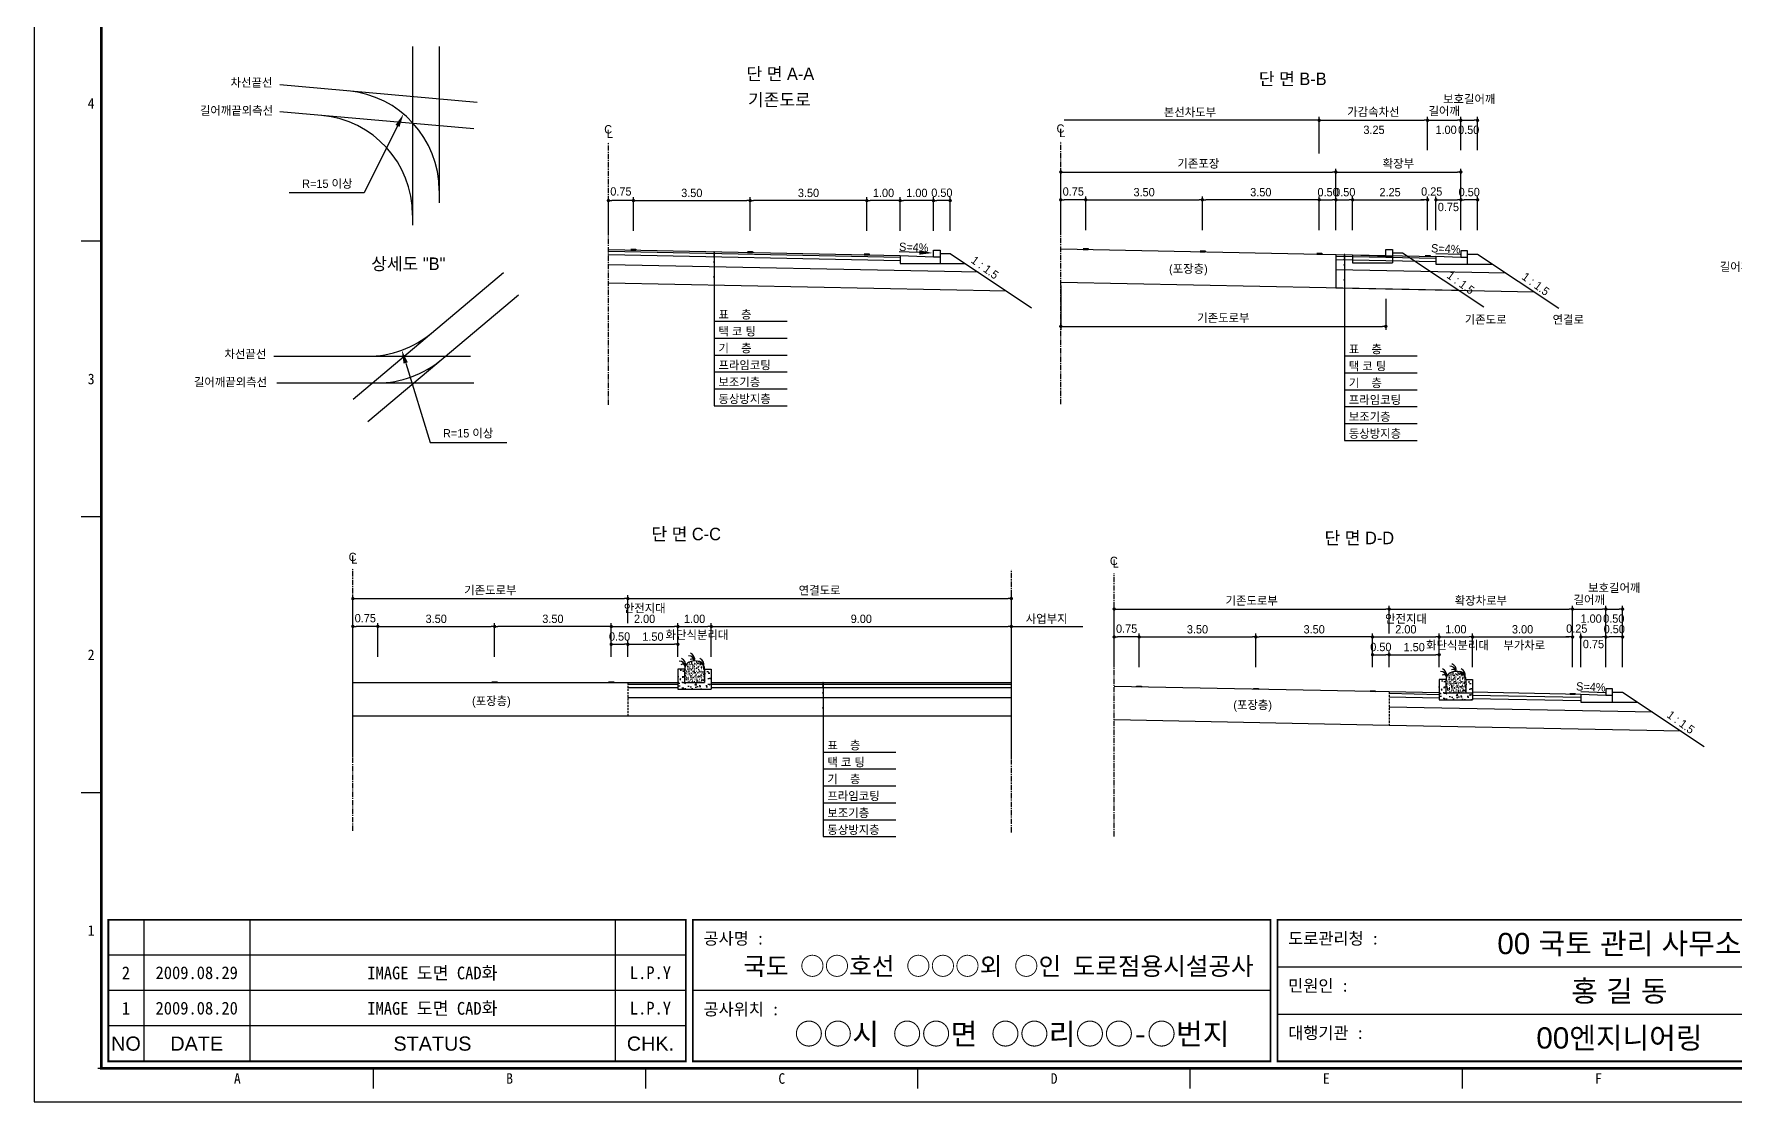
# Model space of a CAD drawing. Header units: millimetres. Extents: x 462 to 886, y -8 to 291.
# Drawn here: x 462.3 to 717.2, y -8.2 to 151.9 of the extents above; entities that cross this region are included whole.
import ezdxf
from ezdxf.enums import TextEntityAlignment as Align

# ---------------------------------------------------------------- set-up
doc = ezdxf.new("R2010")
doc.units = ezdxf.units.MM
doc.header["$LTSCALE"] = 0.25
doc.linetypes.add('CENTER', pattern=[50.8, 31.75, -6.35, 6.35, -6.35])
doc.linetypes.add('HIDDEN', pattern=[9.525, 6.35, -3.175])
for name, color, linetype in [('CC-GSTR-0004', 4, 'Continuous'), ('CZ-DIMT-0002', 7, 'Continuous'), ('CZ-EXST-0002', 22, 'Continuous'), ('CZ-LIN1-0007', 7, 'Continuous'), ('CZ-LIN2-0003', 3, 'Continuous'), ('CZ-LINE-0001', 7, 'Continuous'), ('CZ-TEXT-BOX0', 7, 'Continuous'), ('TITLE', 7, 'Continuous')]:
    doc.layers.add(name, color=color, linetype=linetype)
doc.styles.add('견고딕', font='arial.ttf')
doc.styles.add('돋움', font='')
doc.styles.add('돋음체', font='')
doc.styles.get('돋움').set_extended_font_data('Dotum')
doc.styles.get('돋음체').set_extended_font_data('DotumChe')

# ---------------------------------------------------------------- blocks, each defined once
blk = doc.blocks.new('_Dot')
at = {"color": 0, "linetype": 'ByBlock', "lineweight": -2}
blk.add_line((-0.5, 0), (-1, 0), dxfattribs=at)
at = {"color": 0, "linetype": 'ByBlock', "const_width": 0.5}
blk.add_lwpolyline([(-0.25, 0, 1), (0.25, 0, 1)], format="xyb", close=True, dxfattribs=at)

msp = doc.modelspace()

# ---------------------------------------------------------------- hatches: boundary and pattern name
at = {"layer": 'CZ-EXST-0002'}
h = msp.add_hatch(dxfattribs=at)
h.set_pattern_fill('AR-CONC', color=256, scale=0.01, style=0)
h.set_pattern_definition([(50, (-549.2387, 3537.5417), (1.8218467, -0.15939086), [0.1905, -2.0955]), (355, (-549.2387, 3537.5417), (-0.3524283, 1.9105664), [0.1524, -1.6764]), (100.451, (-549.087, 3537.5285), (1.469425, 1.7511669), [0.1619, -1.7809]), (46.1842, (-549.2387, 3538.0497), (2.7107904, -0.4204233), [0.28575, -3.14325]), (96.6356, (-549.0129, 3538.0147), (2.3740423, 2.4742556), [0.24285, -2.67135]), (351.184, (-549.2387, 3538.0497), (2.374046, 2.4742512), [0.2286, -2.5146]), (21, (-548.9847, 3537.9227), (1.5161488, -1.0226552), [0.1905, -2.0955]), (326, (-548.9847, 3537.9227), (0.6180203, 1.8418797), [0.1524, -1.6764]), (71.4514, (-548.8584, 3537.8375), (2.1341649, 0.8192286), [0.1619, -1.7809]), (37.5, (-549.23875, 3537.54174), (0.03088603, 0.84555039), [0, -1.65608, 0, -1.7018, 0, -1.68275]), (7.5, (-549.23875, 3537.5417), (0.66819663, 1.00180575), [0, -0.97028, 0, -1.61798, 0, -0.64135]), (327.5, (-549.8052, 3537.54174), (1.35590595, -0.05728744), [0, -0.635, 0, -1.9812, 0, -2.6289]), (317.5, (-550.0592, 3537.5417), (1.4812918, 0.2542649), [0, -0.8255, 0, -1.31572, 0, -1.8669])])
h.paths.add_polyline_path([(563.88, 53.7), (563.88, 56.7), (562.88, 56.7), (562.88, 54.7), (559.88, 54.7), (559.88, 56.7), (558.88, 56.7), (558.88, 53.7)])
h = msp.add_hatch(dxfattribs=at)
h.set_pattern_fill('AR-SAND', color=256, scale=0.01, style=0)
h.set_pattern_definition([(37.5, (-549.23875, 3537.54174), (-0.016000313, 0.489413237), [0, -0.38608, 0, -0.4318, 0, -0.41275]), (7.5, (-549.23875, 3537.54174), (0.44952328, 0.7168251), [0, -0.20828, 0, -0.34798, 0, -0.13335]), (327.5, (-549.55117, 3537.54174), (0.79099237, 0.001437185), [0, -0.127, 0, -0.4572, 0, -0.5969]), (317.5, (-549.5512, 3537.54174), (0.76355645, 0.22292932), [0, -0.0635, 0, -0.29972, 0, -0.3429])])
edge = h.paths.add_edge_path()
edge.add_line((562.88, 54.7), (562.88, 56.7))
edge.add_ellipse((561.38, 56.7), major_axis=(-1.5, 0), ratio=0.829212, start_angle=180, end_angle=360)
edge.add_line((559.88, 56.7), (559.88, 54.7))
edge.add_line((559.88, 54.7), (562.88, 54.7))
h = msp.add_hatch(dxfattribs=at)
h.set_pattern_fill('AR-SAND', color=256, scale=0.01, style=0)
h.set_pattern_definition([(37.5, (-435.07377, 3535.97334), (-0.016000313, 0.489413237), [0, -0.38608, 0, -0.4318, 0, -0.41275]), (7.5, (-435.0738, 3535.97334), (0.44952328, 0.7168251), [0, -0.20828, 0, -0.34798, 0, -0.13335]), (327.5, (-435.3862, 3535.97334), (0.79099237, 0.001437185), [0, -0.127, 0, -0.4572, 0, -0.5969]), (317.5, (-435.3862, 3535.97334), (0.76355645, 0.22292932), [0, -0.0635, 0, -0.29972, 0, -0.3429])])
edge = h.paths.add_edge_path()
edge.add_ellipse((675.54, 55.13), major_axis=(-1.5, 0), ratio=0.829212, start_angle=180, end_angle=360)
edge.add_line((674.04, 55.13), (674.04, 53.13))
edge.add_line((674.04, 53.13), (677.04, 53.13))
edge.add_line((677.04, 53.13), (677.04, 55.13))
h = msp.add_hatch(dxfattribs=at)
h.set_pattern_fill('AR-CONC', color=256, scale=0.01, style=0)
h.set_pattern_definition([(50, (-435.0738, 3535.9733), (1.8218467, -0.15939086), [0.1905, -2.0955]), (355, (-435.0738, 3535.9733), (-0.3524283, 1.9105664), [0.1524, -1.6764]), (100.451, (-434.922, 3535.96), (1.469425, 1.7511669), [0.1619, -1.7809]), (46.1842, (-435.0738, 3536.4813), (2.7107904, -0.4204233), [0.28575, -3.14325]), (96.6356, (-434.848, 3536.4463), (2.3740423, 2.4742556), [0.24285, -2.67135]), (351.184, (-435.0738, 3536.4813), (2.374046, 2.4742512), [0.2286, -2.5146]), (21, (-434.8198, 3536.3543), (1.5161488, -1.0226552), [0.1905, -2.0955]), (326, (-434.8198, 3536.3543), (0.6180203, 1.8418797), [0.1524, -1.6764]), (71.4514, (-434.6934, 3536.2691), (2.1341649, 0.8192286), [0.1619, -1.7809]), (37.5, (-435.0738, 3535.97334), (0.03088603, 0.84555039), [0, -1.65608, 0, -1.7018, 0, -1.68275]), (7.5, (-435.0738, 3535.9733), (0.66819663, 1.00180575), [0, -0.97028, 0, -1.61798, 0, -0.64135]), (327.5, (-435.6402, 3535.97334), (1.35590595, -0.05728744), [0, -0.635, 0, -1.9812, 0, -2.6289]), (317.5, (-435.8942, 3535.9733), (1.4812918, 0.2542649), [0, -0.8255, 0, -1.31572, 0, -1.8669])])
h.paths.add_polyline_path([(678.04, 52.13), (678.04, 55.13), (677.04, 55.13), (677.04, 53.13), (674.04, 53.13), (674.04, 55.13), (673.04, 55.13), (673.04, 52.13)])
at = {"layer": 'CZ-LIN1-0007'}
for points in [[(552.58, 119.51), (552.58, 119.64), (551.83, 119.65), (551.83, 119.53)], [(570.08, 119.16), (570.08, 119.29), (569.33, 119.3), (569.33, 119.18)], [(587.58, 118.81), (587.58, 118.94), (586.83, 118.95), (586.83, 118.83)], [(620.42, 119.62), (620.42, 119.74), (619.67, 119.76), (619.67, 119.63)], [(637.92, 119.27), (637.92, 119.39), (637.17, 119.41), (637.17, 119.28)], [(655.42, 118.92), (655.42, 119.04), (654.67, 119.06), (654.67, 118.93)], [(671.67, 118.59), (671.67, 118.72), (670.92, 118.73), (670.92, 118.61)], [(531.75, 54.7), (531.75, 54.82), (531, 54.82), (531, 54.7)], [(549.25, 54.7), (549.25, 54.82), (548.5, 54.82), (548.5, 54.7)], [(628.42, 54.02), (628.42, 54.14), (627.67, 54.16), (627.67, 54.03)], [(645.92, 53.67), (645.92, 53.79), (645.17, 53.81), (645.17, 53.68)], [(663.42, 53.32), (663.42, 53.44), (662.67, 53.46), (662.67, 53.33)], [(693.42, 52.92), (693.42, 53.04), (692.67, 53.06), (692.67, 52.93)]]:
    msp.add_hatch(color=256, dxfattribs=at).paths.add_polyline_path(points)

# ---------------------------------------------------------------- linework, layer by layer
at = {"color": 0, "linetype": 'ByBlock', "lineweight": -2}
for p, q in [((654.79, 138.97), (654.54, 138.97)), ((609.13, 63.1), (609.38, 63.1))]:
    msp.add_line(p, q, dxfattribs=at)
at = {"color": 0, "linetype": 'ByBlock', "const_width": 0.25}
for points in [[(654.92, 138.97, 1), (655.17, 138.97, 1)], [(609, 63.1, 1), (608.75, 63.1, 1)]]:
    msp.add_lwpolyline(points, format="xyb", close=True, dxfattribs=at)
at = {"layer": 'CC-GSTR-0004'}
for p, q in [((592.21, 118.72), (592.21, 117.52)), ((592.21, 118.72), (597.21, 118.52)), ((592.21, 117.52), (598.21, 117.52)), ((597.21, 118.52), (597.21, 119.52)), ((597.21, 119.52), (598.21, 119.52)), ((597.21, 118.52), (598.21, 118.52)), ((598.21, 119.52), (598.21, 117.52))]:
    msp.add_line(p, q, dxfattribs=at)
for points in [[(677.29, 118.43), (676.29, 118.43), (672.54, 118.58), (672.54, 117.43), (677.29, 117.43), (677.29, 119.43), (676.29, 119.43), (676.29, 118.43)], [(699.04, 52.75), (698.04, 52.75), (694.29, 52.9), (694.29, 51.75), (699.04, 51.75), (699.04, 53.75), (698.04, 53.75), (698.04, 52.75)]]:
    msp.add_lwpolyline(points, dxfattribs=at)
at = {"layer": 'CZ-EXST-0002'}
for p, q in [((519.1, 150.02), (519.1, 123.24)), ((523.08, 150.02), (523.08, 126.58)), ((528.79, 141.65), (499.2, 144.28)), ((528.3, 137.68), (499.2, 140.26)), ((616.29, 119.7), (660.04, 118.83)), ((660.04, 118.83), (665.04, 118.63)), ((660.04, 118.83), (660.04, 117.63)), ((660.04, 117.63), (666.04, 117.63)), ((665.04, 119.63), (666.04, 119.63)), ((665.04, 118.63), (665.04, 119.63)), ((665.04, 118.63), (666.04, 118.63)), ((666.04, 119.63), (666.04, 117.63)), ((666.04, 119.13), (667.54, 119.13)), ((667.54, 119.13), (679.75, 110.99)), ((510.17, 97.17), (532.72, 116.16)), ((512.38, 93.8), (534.98, 112.83)), ((616.29, 114.7), (675.97, 113.51)), ((498.3, 103.6), (527.78, 103.6)), ((498.71, 99.6), (528.26, 99.6)), ((510.13, 54.7), (551.38, 54.7)), ((665.54, 53.28), (624.29, 54.1)), ((510.13, 49.7), (551.38, 49.7)), ((665.54, 48.28), (624.29, 49.1))]:
    msp.add_line(p, q, dxfattribs=at)
at = {"layer": 'CZ-LIN1-0007'}
for p, q in [((551.83, 119.65), (552.58, 119.64)), ((551.83, 119.53), (552.58, 119.51)), ((552.58, 119.64), (552.58, 119.51)), ((569.33, 119.3), (570.08, 119.29)), ((569.33, 119.18), (570.08, 119.16)), ((570.08, 119.29), (570.08, 119.16)), ((586.83, 118.95), (587.58, 118.94)), ((586.83, 118.83), (587.58, 118.81)), ((587.58, 118.94), (587.58, 118.81)), ((619.67, 119.76), (620.42, 119.74)), ((619.67, 119.63), (620.42, 119.62)), ((620.42, 119.74), (620.42, 119.62)), ((637.17, 119.41), (637.92, 119.39)), ((637.17, 119.28), (637.92, 119.27)), ((637.92, 119.39), (637.92, 119.27)), ((654.67, 119.06), (655.42, 119.04)), ((654.67, 118.93), (655.42, 118.92)), ((655.42, 119.04), (655.42, 118.92)), ((670.92, 118.73), (671.67, 118.72)), ((670.92, 118.61), (671.67, 118.59)), ((671.67, 118.72), (671.67, 118.59)), ((531, 54.82), (531.75, 54.82)), ((531, 54.7), (531, 54.82)), ((531.75, 54.7), (531, 54.7)), ((531.75, 54.82), (531.75, 54.7)), ((548.5, 54.82), (549.25, 54.82)), ((548.5, 54.7), (548.5, 54.82)), ((549.25, 54.7), (548.5, 54.7)), ((549.25, 54.82), (549.25, 54.7)), ((627.67, 54.16), (628.42, 54.14)), ((627.67, 54.03), (627.67, 54.16)), ((628.42, 54.02), (627.67, 54.03)), ((628.42, 54.14), (628.42, 54.02)), ((645.17, 53.68), (645.17, 53.81)), ((645.17, 53.81), (645.92, 53.79)), ((645.92, 53.67), (645.17, 53.68)), ((645.92, 53.79), (645.92, 53.67)), ((662.67, 53.46), (663.42, 53.44)), ((662.67, 53.33), (662.67, 53.46)), ((663.42, 53.32), (662.67, 53.33)), ((663.42, 53.44), (663.42, 53.32)), ((692.67, 52.93), (692.67, 53.06)), ((692.67, 53.06), (693.42, 53.04)), ((693.42, 52.92), (692.67, 52.93)), ((693.42, 53.04), (693.42, 52.92))]:
    msp.add_line(p, q, dxfattribs=at)
at = {"layer": 'CZ-LIN2-0003'}
for p, q in [((548.46, 119.59), (592.21, 118.72)), ((548.46, 119.34), (592.21, 118.47)), ((548.46, 118.84), (592.21, 117.97)), ((548.46, 117.34), (603.88, 116.24)), ((598.21, 119.02), (599.71, 119.02)), ((598.21, 117.52), (601.96, 117.52)), ((599.71, 119.02), (611.91, 110.88)), ((657.54, 118.88), (672.54, 118.58)), ((657.54, 118.88), (657.54, 113.88)), ((657.54, 118.63), (672.54, 118.33)), ((657.54, 118.13), (672.54, 117.83)), ((677.29, 118.93), (678.79, 118.93)), ((677.29, 117.43), (681.04, 117.43)), ((678.79, 118.93), (691, 110.79)), ((657.54, 116.63), (683.01, 116.12)), ((548.46, 114.59), (608.14, 113.4)), ((657.54, 113.88), (687.26, 113.28)), ((558.88, 56.7), (558.88, 53.7)), ((559.88, 56.7), (558.88, 56.7)), ((559.88, 56.7), (559.88, 54.7)), ((562.88, 56.7), (563.88, 56.7)), ((562.88, 56.7), (562.88, 54.7)), ((563.88, 56.7), (563.88, 53.7)), ((551.38, 54.7), (558.88, 54.7)), ((551.38, 54.45), (558.88, 54.45)), ((551.38, 53.95), (558.88, 53.95)), ((558.88, 53.7), (563.88, 53.7)), ((559.88, 54.7), (562.88, 54.7)), ((563.88, 54.7), (608.88, 54.7)), ((563.88, 54.45), (608.88, 54.45)), ((563.88, 53.95), (608.88, 53.95)), ((673.04, 55.13), (673.04, 52.13)), ((674.04, 55.13), (673.04, 55.13)), ((674.04, 55.13), (674.04, 53.13)), ((677.04, 55.13), (677.04, 53.13)), ((677.04, 55.13), (678.04, 55.13)), ((678.04, 55.13), (678.04, 52.13)), ((551.38, 52.45), (608.88, 52.45)), ((673.04, 53.13), (665.54, 53.28)), ((673.04, 52.88), (665.54, 53.03)), ((673.04, 52.38), (665.54, 52.53)), ((705.07, 50.24), (665.54, 51.03)), ((673.04, 52.13), (678.04, 52.13)), ((674.04, 53.13), (677.04, 53.13)), ((677.04, 53.13), (678.04, 53.13)), ((694.3, 52.9), (678.04, 53.23)), ((694.29, 52.45), (678.04, 52.78)), ((694.29, 51.95), (678.04, 52.28)), ((699.04, 53.25), (700.54, 53.25)), ((699.04, 51.75), (702.79, 51.75)), ((700.54, 53.25), (712.75, 45.12)), ((551.38, 49.7), (608.88, 49.7)), ((709.32, 47.4), (665.54, 48.28))]:
    msp.add_line(p, q, dxfattribs=at)
for centre, radius, start, end in [((508.08, 128.43), 15, 0, 84.9204), ((504.1, 124.77), 15, 0, 84.9204), ((512.33, 118.6), 15, 270, 310.097), ((513.79, 114.6), 15, 270, 310.097), ((560.51, 57.82), 0.88, 7.8639, 92.7752), ((560.4, 58.16), 1, 347.1802, 67.3267), ((559.11, 57.03), 0.88, 7.8639, 92.7752), ((559.57, 57.01), 0.44, 19.771, 124.0366), ((559.01, 57.38), 1, 347.1802, 67.3267), ((560.97, 57.79), 0.44, 19.771, 124.0366), ((561.9, 57.03), 0.88, 7.8639, 92.7752), ((562.36, 57.01), 0.44, 19.771, 124.0366), ((561.79, 57.38), 1, 347.1802, 67.3267), ((673.28, 55.47), 0.88, 7.8639, 92.7752), ((673.17, 55.81), 1, 347.1802, 67.3267), ((674.67, 56.25), 0.88, 7.8639, 92.7752), ((675.13, 56.22), 0.44, 19.771, 124.0366), ((674.57, 56.59), 1, 347.1802, 67.3267), ((676.07, 55.47), 0.88, 7.8639, 92.7752), ((675.96, 55.81), 1, 347.1802, 67.3267), ((673.74, 55.44), 0.44, 19.771, 124.0366), ((676.52, 55.44), 0.44, 19.771, 124.0366)]:
    msp.add_arc(centre, radius, start, end, dxfattribs=at)
for centre in [(561.38, 56.7), (675.54, 55.13)]:
    msp.add_ellipse(centre, major_axis=(-1.5, 0), ratio=0.829212, start_param=3.141593, end_param=6.283185, dxfattribs=at)
at = {"layer": 'CZ-LINE-0001'}
for p, q in [((654.54, 138.97), (616.79, 138.97)), ((655.04, 133.99), (655.04, 139.47)), ((655.04, 134.49), (655.04, 139.47)), ((655.54, 138.97), (670.79, 138.97)), ((671.29, 134.49), (671.29, 139.47)), ((671.29, 134.49), (671.29, 139.47)), ((671.79, 138.97), (675.79, 138.97)), ((676.29, 134.49), (676.29, 139.47)), ((676.29, 134.49), (676.29, 139.47)), ((676.79, 138.97), (678.29, 138.97)), ((678.79, 134.49), (678.79, 139.47)), ((616.29, 127.55), (616.29, 131.72)), ((616.79, 131.22), (657.04, 131.22)), ((657.54, 127.55), (657.54, 131.72)), ((657.54, 127.55), (657.54, 131.72)), ((658.04, 131.22), (675.79, 131.22)), ((676.29, 127.55), (676.29, 131.72)), ((616.29, 122.5), (616.29, 127.55)), ((620.04, 122.5), (620.04, 127.55)), ((620.04, 122.5), (620.04, 127.55)), ((637.54, 122.5), (637.54, 127.55)), ((637.54, 122.5), (637.54, 127.55)), ((655.04, 122.5), (655.04, 127.55)), ((655.04, 122.5), (655.04, 127.55)), ((657.54, 122.5), (657.54, 127.55)), ((657.54, 122.5), (657.54, 127.55)), ((660.04, 122.5), (660.04, 127.55)), ((660.04, 122.5), (660.04, 127.55)), ((671.29, 122.5), (671.29, 127.55)), ((671.29, 122.5), (671.29, 127.55)), ((672.54, 122.5), (672.54, 127.55)), ((672.54, 122.5), (672.54, 127.55)), ((676.29, 122.5), (676.29, 127.55)), ((676.29, 124.94), (676.29, 127.55)), ((678.79, 122.5), (678.79, 127.55)), ((548.46, 122.39), (548.46, 127.44)), ((551.71, 126.94), (548.96, 126.94)), ((552.21, 122.39), (552.21, 127.44)), ((552.21, 122.39), (552.21, 127.44)), ((552.71, 126.94), (569.21, 126.94)), ((569.71, 122.39), (569.71, 127.44)), ((569.71, 122.39), (569.71, 127.44)), ((586.71, 126.94), (570.21, 126.94)), ((587.21, 122.39), (587.21, 127.44)), ((587.21, 122.39), (587.21, 127.44)), ((591.71, 126.94), (587.71, 126.94)), ((592.21, 122.39), (592.21, 127.44)), ((592.21, 122.39), (592.21, 127.44)), ((596.71, 126.94), (592.71, 126.94)), ((597.21, 122.39), (597.21, 127.44)), ((597.21, 124.83), (597.21, 127.44)), ((599.21, 126.94), (597.71, 126.94)), ((599.71, 122.39), (599.71, 127.44)), ((619.54, 127.05), (616.79, 127.05)), ((620.54, 127.05), (637.04, 127.05)), ((654.54, 127.05), (638.04, 127.05)), ((655.54, 127.05), (657.04, 127.05)), ((658.04, 127.05), (659.54, 127.05)), ((660.54, 127.05), (670.79, 127.05)), ((670.79, 127.05), (670.29, 127.05)), ((673.04, 127.05), (673.54, 127.05)), ((673.04, 127.05), (675.79, 127.05)), ((678.29, 127.05), (676.79, 127.05)), ((564.31, 119.28), (564.31, 96.19)), ((658.83, 118.85), (658.83, 90.99)), ((616.29, 114.2), (616.29, 107.58)), ((665.04, 112.2), (665.04, 107.58)), ((564.31, 108.85), (575.24, 108.85)), ((616.79, 108.08), (664.54, 108.08)), ((564.31, 106.32), (575.24, 106.32)), ((564.31, 103.79), (575.24, 103.79)), ((658.83, 103.65), (669.76, 103.65)), ((564.31, 101.26), (575.24, 101.26)), ((658.83, 101.12), (669.76, 101.12)), ((564.31, 98.73), (575.24, 98.73)), ((658.83, 98.58), (669.76, 98.58)), ((564.31, 96.19), (575.24, 96.19)), ((658.83, 96.05), (669.76, 96.05)), ((658.83, 93.52), (669.76, 93.52)), ((658.83, 90.99), (669.76, 90.99)), ((510.13, 63.6), (510.13, 67.78)), ((510.63, 67.28), (550.88, 67.28)), ((551.38, 63.6), (551.38, 67.78)), ((551.38, 63.6), (551.38, 67.78)), ((551.88, 67.28), (608.38, 67.28)), ((608.88, 63.6), (608.88, 67.78)), ((510.13, 43.52), (510.13, 63.93)), ((624.29, 62.03), (624.29, 66.21)), ((624.79, 65.71), (665.04, 65.71)), ((665.54, 62.03), (665.54, 66.21)), ((665.54, 62.03), (665.54, 66.21)), ((666.04, 65.71), (692.54, 65.71)), ((693.04, 62.03), (693.04, 66.21)), ((693.04, 61.23), (693.04, 66.21)), ((693.54, 65.71), (697.54, 65.71)), ((698.04, 61.23), (698.04, 66.21)), ((698.04, 61.23), (698.04, 66.21)), ((698.54, 65.71), (700.04, 65.71)), ((700.54, 61.23), (700.54, 66.21)), ((510.13, 58.55), (510.13, 63.6)), ((513.38, 63.1), (510.63, 63.1)), ((513.88, 58.55), (513.88, 63.6)), ((513.88, 58.55), (513.88, 63.6)), ((514.38, 63.1), (530.88, 63.1)), ((531.38, 58.55), (531.38, 63.6)), ((531.38, 58.55), (531.38, 63.6)), ((548.38, 63.1), (531.88, 63.1)), ((548.88, 58.55), (548.88, 63.6)), ((548.88, 58.55), (548.88, 63.6)), ((549.38, 63.1), (558.38, 63.1)), ((558.88, 58.55), (558.88, 63.6)), ((558.88, 58.55), (558.88, 63.6)), ((559.38, 63.1), (563.38, 63.1)), ((563.88, 58.55), (563.88, 63.6)), ((563.88, 58.55), (563.88, 63.6)), ((564.38, 63.1), (608.38, 63.1)), ((608.88, 43.27), (608.88, 63.68)), ((608.88, 58.55), (608.88, 63.6)), ((608.88, 58.55), (608.88, 63.6)), ((609.38, 63.1), (619.6, 63.1)), ((624.29, 56.98), (624.29, 62.03)), ((627.54, 61.53), (624.79, 61.53)), ((628.04, 56.98), (628.04, 62.03)), ((628.04, 56.98), (628.04, 62.03)), ((628.54, 61.53), (645.04, 61.53)), ((645.54, 56.98), (645.54, 62.03)), ((645.54, 56.98), (645.54, 62.03)), ((662.54, 61.53), (646.04, 61.53)), ((663.04, 56.98), (663.04, 62.03)), ((663.04, 56.98), (663.04, 62.03)), ((663.54, 61.53), (672.54, 61.53)), ((673.04, 56.98), (673.04, 62.03)), ((673.04, 56.98), (673.04, 62.03)), ((673.54, 61.53), (677.54, 61.53)), ((678.04, 56.98), (678.04, 62.03)), ((678.04, 56.98), (678.04, 62.03)), ((678.54, 61.53), (692.54, 61.53)), ((692.54, 61.53), (692.04, 61.53)), ((693.04, 56.98), (693.04, 62.03)), ((693.04, 56.98), (693.04, 62.03)), ((694.29, 56.98), (694.29, 62.03)), ((694.29, 56.98), (694.29, 62.03)), ((694.79, 61.53), (697.54, 61.53)), ((694.79, 61.53), (695.29, 61.53)), ((698.04, 56.98), (698.04, 62.03)), ((698.04, 59.42), (698.04, 62.03)), ((700.04, 61.53), (698.54, 61.53)), ((700.54, 56.98), (700.54, 62.03)), ((548.88, 58.55), (548.88, 60.93)), ((549.38, 60.43), (550.88, 60.43)), ((551.38, 58.55), (551.38, 60.93)), ((551.38, 58.55), (551.38, 60.93)), ((551.88, 60.43), (558.38, 60.43)), ((558.88, 58.55), (558.88, 60.93)), ((663.04, 56.98), (663.04, 59.36)), ((663.54, 58.86), (665.04, 58.86)), ((665.54, 56.98), (665.54, 59.36)), ((665.54, 56.98), (665.54, 59.36)), ((666.04, 58.86), (672.54, 58.86)), ((673.04, 56.98), (673.04, 59.36)), ((580.64, 54.7), (580.64, 31.61)), ((580.64, 44.27), (591.58, 44.27)), ((580.64, 41.74), (591.58, 41.74)), ((580.64, 39.21), (591.58, 39.21)), ((580.64, 36.68), (591.58, 36.68)), ((580.64, 34.14), (591.58, 34.14)), ((580.64, 31.61), (591.58, 31.61))]:
    msp.add_line(p, q, dxfattribs=at)
at = {"layer": 'CZ-LINE-0001', "linetype": 'CENTER', "ltscale": 0.1}
for p, q in [((548.46, 96.32), (548.46, 135.7)), ((616.29, 96.42), (616.29, 135.8)), ((510.13, 32.48), (510.13, 71.86)), ((608.88, 32.23), (608.88, 71.61)), ((624.29, 31.64), (624.29, 71.02))]:
    msp.add_line(p, q, dxfattribs=at)
at = {"layer": 'CZ-LINE-0001', "linetype": 'HIDDEN', "ltscale": 0.2}
for p, q in [((551.38, 54.7), (551.38, 49.7)), ((665.54, 53.28), (665.54, 48.28))]:
    msp.add_line(p, q, dxfattribs=at)
at = {"layer": 'CZ-LINE-0001'}
for points in [[(516.83, 138.13), (511.83, 128.11), (500.59, 128.11)], [(595.08, 119.16), (592.08, 119.28)], [(676.19, 118.84), (672.54, 118.98)], [(518.06, 102.59), (521.71, 90.7), (533.2, 90.7)], [(697.94, 53.16), (694.3, 53.31)]]:
    msp.add_lwpolyline(points, dxfattribs=at)
at = {"layer": 'CZ-LINE-0001', "linetype": 'ByBlock'}
for centre, start, end in [((564.3, 118.53), 0, 180), ((564.3, 118.53), 0, 180), ((564.3, 118.53), 180, 0), ((564.3, 118.53), 180, 0), ((564.3, 117.73), 0, 180), ((564.3, 117.73), 0, 180), ((564.3, 117.73), 180, 0), ((564.3, 117.73), 180, 0), ((564.31, 119.22), 0, 180), ((564.31, 119.22), 0, 180), ((564.31, 119.22), 180, 0), ((564.31, 119.22), 180, 0), ((564.31, 119.01), 0, 180), ((564.31, 119.01), 0, 180), ((564.31, 119.01), 180, 0), ((564.31, 119.01), 180, 0), ((564.31, 118.78), 0, 180), ((564.31, 118.78), 0, 180), ((564.31, 118.78), 180, 0), ((564.31, 118.78), 180, 0), ((658.83, 118.79), 0, 180), ((658.83, 118.79), 0, 180), ((658.83, 118.79), 180, 0), ((658.83, 118.79), 180, 0), ((658.83, 118.59), 0, 180), ((658.83, 118.59), 0, 180), ((658.83, 118.59), 180, 0), ((658.83, 118.59), 180, 0), ((658.83, 118.35), 0, 180), ((658.83, 118.35), 0, 180), ((658.83, 118.35), 180, 0), ((658.83, 118.35), 180, 0), ((658.82, 118.1), 0, 180), ((658.82, 118.1), 0, 180), ((658.82, 118.1), 180, 0), ((658.82, 118.1), 180, 0), ((658.82, 117.31), 0, 180), ((658.82, 117.31), 0, 180), ((658.82, 117.31), 180, 0), ((658.82, 117.31), 180, 0), ((564.3, 115.49), 0, 180), ((564.3, 115.49), 0, 180), ((564.3, 115.49), 180, 0), ((564.3, 115.49), 180, 0), ((658.82, 115.07), 0, 180), ((658.82, 115.07), 0, 180), ((658.82, 115.07), 180, 0), ((658.82, 115.07), 180, 0), ((580.64, 53.95), 0, 180), ((580.64, 53.95), 0, 180), ((580.64, 53.95), 180, 0), ((580.64, 53.95), 180, 0), ((580.64, 54.64), 0, 180), ((580.64, 54.64), 0, 180), ((580.64, 54.64), 180, 0), ((580.64, 54.64), 180, 0), ((580.64, 54.43), 0, 180), ((580.64, 54.43), 0, 180), ((580.64, 54.43), 180, 0), ((580.64, 54.43), 180, 0), ((580.64, 54.2), 0, 180), ((580.64, 54.2), 0, 180), ((580.64, 54.2), 180, 0), ((580.64, 54.2), 180, 0), ((580.64, 53.15), 0, 180), ((580.64, 53.15), 0, 180), ((580.64, 53.15), 180, 0), ((580.64, 53.15), 180, 0), ((580.64, 50.91), 0, 180), ((580.64, 50.91), 0, 180), ((580.64, 50.91), 180, 0), ((580.64, 50.91), 180, 0)]:
    msp.add_arc(centre, 0.0625, start, end, dxfattribs=at)
at = {"layer": 'CZ-LINE-0001'}
for points in [[(516.53, 138.28), (517.73, 139.92), (517.13, 137.98)], [(595.09, 119.49), (597.08, 119.08), (595.07, 118.83)], [(517.74, 102.5), (517.47, 104.51), (518.37, 102.69)]]:
    msp.add_solid(points, dxfattribs=at)
at = {"layer": 'TITLE', "color": 7, "linetype": 'Continuous'}
for p, q in [((472.4, 120.85), (469.38, 120.85)), ((472.4, 79.52), (469.38, 79.52)), ((472.4, 38.19), (469.38, 38.19)), ((513.22, -6.16), (513.22, -3.14)), ((554.05, -6.16), (554.05, -3.14)), ((594.87, -6.16), (594.87, -3.14)), ((635.7, -6.16), (635.7, -3.14)), ((676.52, -6.16), (676.52, -3.14))]:
    msp.add_line(p, q, dxfattribs=at)
at = {"layer": 'TITLE', "ltscale": 150}
for p, q in [((478.77, 19.14), (478.77, -2.08)), ((494.68, 19.14), (494.68, -2.08)), ((549.46, 19.14), (549.46, -2.08)), ((560.07, 13.84), (473.46, 13.84)), ((648.8, 12.07), (735.41, 12.07)), ((560.07, 8.53), (473.46, 8.53)), ((647.74, 8.53), (561.13, 8.53)), ((560.07, 3.23), (473.46, 3.23)), ((648.8, 5), (735.41, 5))]:
    msp.add_line(p, q, dxfattribs=at)
at = {"layer": 'TITLE'}
msp.add_line((880.76, -3.14), (471.9, -3.14), dxfattribs=at)
msp.add_lwpolyline([(462.32, -8.17), (885.68, -8.17), (885.68, 291.2), (462.32, 291.2)], close=True, dxfattribs=at)
at = {"layer": 'TITLE', "linetype": 'Continuous', "const_width": 0.403}
msp.add_lwpolyline([(472.4, -3.14), (472.4, 286.16), (880.65, 286.16), (880.65, -3.14)], close=True, dxfattribs=at)
at = {"layer": 'TITLE', "ltscale": 150, "const_width": 0.265}
for points in [[(473.46, 19.14), (560.07, 19.14), (560.07, -2.08), (473.46, -2.08)], [(561.13, 19.14), (647.74, 19.14), (647.74, -2.08), (561.13, -2.08)], [(735.41, -2.08), (648.8, -2.08), (648.8, 19.14), (735.41, 19.14)]]:
    msp.add_lwpolyline(points, close=True, dxfattribs=at)

# ---------------------------------------------------------------- block references
at = {"layer": 'CZ-LINE-0001', "xscale": 0.5, "yscale": 0.5, "zscale": 0.5, "rotation": 180}
for p in [(655.04, 138.97), (671.29, 138.97), (676.29, 138.97), (616.29, 131.22), (657.54, 131.22), (548.46, 126.94), (552.21, 126.94), (569.71, 126.94), (587.21, 126.94), (592.21, 126.94), (597.21, 126.94), (616.29, 127.05), (620.04, 127.05), (637.54, 127.05), (655.04, 127.05), (657.54, 127.05), (660.04, 127.05), (672.54, 127.05), (672.54, 127.05), (676.29, 127.05), (616.29, 108.08), (510.13, 67.28), (551.38, 67.28), (624.29, 65.71), (665.54, 65.71), (693.04, 65.71), (698.04, 65.71), (510.13, 63.1), (513.88, 63.1), (531.38, 63.1), (548.88, 63.1), (558.88, 63.1), (563.88, 63.1), (624.29, 61.53), (628.04, 61.53), (645.54, 61.53), (663.04, 61.53), (673.04, 61.53), (678.04, 61.53), (694.29, 61.53), (694.29, 61.53), (698.04, 61.53), (548.88, 60.43), (551.38, 60.43), (663.04, 58.86), (665.54, 58.86)]:
    msp.add_blockref('_Dot', p, dxfattribs=at)
at = {"layer": 'CZ-LINE-0001', "xscale": 0.5, "yscale": 0.5, "zscale": 0.5}
for p in [(671.29, 138.97), (676.29, 138.97), (678.79, 138.97), (657.54, 131.22), (676.29, 131.22), (552.21, 126.94), (569.71, 126.94), (587.21, 126.94), (592.21, 126.94), (597.21, 126.94), (599.71, 126.94), (620.04, 127.05), (637.54, 127.05), (655.04, 127.05), (657.54, 127.05), (660.04, 127.05), (671.29, 127.05), (671.29, 127.05), (676.29, 127.05), (678.79, 127.05), (665.04, 108.08), (551.38, 67.28), (608.88, 67.28), (665.54, 65.71), (693.04, 65.71), (698.04, 65.71), (700.54, 65.71), (513.88, 63.1), (531.38, 63.1), (548.88, 63.1), (558.88, 63.1), (563.88, 63.1), (608.88, 63.1), (628.04, 61.53), (645.54, 61.53), (663.04, 61.53), (673.04, 61.53), (678.04, 61.53), (693.04, 61.53), (693.04, 61.53), (698.04, 61.53), (700.54, 61.53), (551.38, 60.43), (558.88, 60.43), (665.54, 58.86), (673.04, 58.86)]:
    msp.add_blockref('_Dot', p, dxfattribs=at)

# ---------------------------------------------------------------- texts
at = {"layer": 'CZ-DIMT-0002', "style": '돋움'}
for s, p in [('차선끝선', (494.93, 144.62)), ('길어깨끝외측선', (492.69, 140.42)), ('C', (548.42, 137.62)), ('C', (616.25, 137.73)), ('L', (616.52, 137.07)), ('L', (548.68, 136.96)), ('R=15 이상', (506.3, 129.47)), ('차선끝선', (494.02, 103.93)), ('길어깨끝외측선', (491.79, 99.73)), ('R=15 이상', (527.42, 92.06)), ('C', (510.09, 73.52)), ('L', (510.35, 73.13)), ('C', (624.25, 72.93)), ('L', (624.52, 72.53))]:
    msp.add_text(s, height=1.25, dxfattribs=at).set_placement(p, align=Align.MIDDLE_CENTER)
for s, p in [('3.25', (661.67, 136.92)), ('1.00', (672.48, 136.92)), ('0.50', (675.87, 136.92)), ('(포장층)', (632.53, 116.09)), ('길어깨외측선', (715.12, 116.39)), ('표    층', (564.96, 109.24)), ('기존도로', (676.87, 108.48)), ('연결로', (690.05, 108.48)), ('택 코 팅', (564.96, 106.71)), ('기    층', (564.96, 104.18)), ('표    층', (659.48, 104.04)), ('프라임코팅', (564.96, 101.65)), ('택 코 팅', (659.48, 101.5)), ('보조기층', (564.96, 99.11)), ('기    층', (659.48, 98.97)), ('동상방지층', (564.96, 96.58)), ('프라임코팅', (659.48, 96.44)), ('보조기층', (659.48, 93.91)), ('동상방지층', (659.48, 91.38)), ('안전지대', (550.76, 65.2)), ('사업부지', (611.04, 63.63)), ('안전지대', (664.92, 63.63)), ('1.00', (694.23, 63.66)), ('0.50', (697.63, 63.66)), ('화단식분리대', (557.03, 61.23)), ('화단식분리대', (671.07, 59.66)), ('부가차로', (682.65, 59.66)), ('(포장층)', (528.01, 51.31)), ('(포장층)', (642.17, 50.72)), ('표    층', (581.29, 44.66)), ('택 코 팅', (581.29, 42.13)), ('기    층', (581.29, 39.6)), ('프라임코팅', (581.29, 37.07)), ('보조기층', (581.29, 34.53)), ('동상방지층', (581.29, 32))]:
    msp.add_text(s, height=1.25, dxfattribs=at).set_placement(p)
for s, rotation, p in [('S=4%', 357.7094, (594.25, 119.94)), ('S=4%', 357.7094, (674.03, 119.72)), ('1 : 1.5', 323.8881, (604.92, 116.91)), ('1 : 1.5', 323.8881, (676.27, 114.63)), ('1 : 1.5', 323.8881, (687.52, 114.43)), ('S=4%', 357.7094, (695.78, 54.05)), ('1 : 1.5', 323.8881, (709.27, 48.76))]:
    msp.add_text(s, height=1.25, rotation=rotation, dxfattribs=at).set_placement(p, align=Align.MIDDLE_CENTER)
at = {"layer": 'CZ-DIMT-0002', "insert": (635.67, 140.11), "char_height": 1.25, "attachment_point": 5, "style": '돋움'}
msp.add_mtext('본선차도부', dxfattribs=at)
at = {"layer": 'CZ-LINE-0001', "char_height": 1.25, "attachment_point": 5, "style": '돋움'}
for s, insert in [('\\A1;보호길어깨', (677.54, 142.08)), ('\\A1;가감속차선', (663.17, 140.17)), ('\\A1;길어깨', (673.79, 140.29)), ('\\A1;기존포장', (636.92, 132.42)), ('\\A1;확장부', (666.92, 132.42)), ('\\A1;0.75', (550.33, 128.3)), ('\\A1;3.50', (560.96, 128.08)), ('\\A1;3.50', (578.46, 128.08)), ('\\A1;1.00', (589.71, 128.08)), ('\\A1;1.00', (594.71, 128.08)), ('\\A1;0.50', (598.46, 128.11)), ('\\A1;0.75', (618.17, 128.29)), ('\\A1;3.50', (628.79, 128.19)), ('\\A1;3.50', (646.29, 128.19)), ('\\A1;0.50', (656.38, 128.19)), ('\\A1;0.50', (658.88, 128.19)), ('\\A1;2.25', (665.67, 128.19)), ('\\A1;0.25', (671.92, 128.29)), ('\\A1;0.50', (677.54, 128.21)), ('\\A1;0.75', (674.42, 125.97)), ('\\A1;기존도로부', (640.67, 109.28)), ('\\A1;기존도로부', (530.75, 68.47)), ('\\A1;연결도로', (580.13, 68.46)), ('\\A1;보호길어깨', (699.29, 68.82)), ('\\A1;기존도로부', (644.92, 66.9)), ('\\A1;확장차로{\\fGulimChe|b0|i0|c129|p32;부}', (679.29, 66.91)), ('\\A1;길어깨', (695.54, 67.03)), ('\\A1;0.75', (512, 64.34)), ('\\A1;3.50', (522.63, 64.24)), ('\\A1;3.50', (540.13, 64.24)), ('\\A1;2.00', (553.88, 64.24)), ('\\A1;1.00', (561.38, 64.24)), ('\\A1;9.00', (586.38, 64.24)), ('\\A1;0.50', (550.13, 61.59)), ('\\A1;1.50', (555.13, 61.57)), ('\\A1;0.75', (626.17, 62.77)), ('\\A1;3.50', (636.79, 62.67)), ('\\A1;3.50', (654.29, 62.67)), ('\\A1;2.00', (668.04, 62.67)), ('\\A1;1.00', (675.54, 62.68)), ('\\A1;3.00', (685.54, 62.67)), ('\\A1;0.25', (693.67, 62.78)), ('\\A1;0.50', (699.29, 62.7)), ('\\A1;0.50', (664.29, 60.02)), ('\\A1;1.50', (669.29, 60)), ('\\A1;0.75', (696.17, 60.46))]:
    msp.add_mtext(s, dxfattribs=dict(at, insert=insert))
at = {"layer": 'CZ-TEXT-BOX0', "style": '돋움'}
for s, p in [('단 면 A-A', (574.24, 145.94)), ('단 면 B-B', (651.08, 145.19)), ('기존도로', (574.09, 142.05)), ('상세도 "B"', (518.45, 117.47)), ('단 면 C-C', (560.12, 76.96)), ('단 면 D-D', (661.06, 76.37))]:
    msp.add_text(s, height=1.875, dxfattribs=at).set_placement(p, align=Align.MIDDLE_CENTER)
at = {"layer": 'TITLE', "color": 3, "linetype": 'Continuous', "style": '돋음체'}
for s, p in [('4', (470.89, 141.52)), ('3', (470.89, 100.19)), ('2', (470.89, 58.86)), ('1', (470.89, 17.53)), ('A', (492.81, -4.65)), ('B', (533.64, -4.65)), ('C', (574.46, -4.65)), ('D', (615.29, -4.65)), ('E', (656.11, -4.65)), ('F', (696.93, -4.65))]:
    msp.add_text(s, height=1.59, dxfattribs=at).set_placement(p, align=Align.MIDDLE)
at = {"layer": 'TITLE', "style": '돋음체'}
for s, p in [('공사명 : ', (562.72, 15.43)), ('도로관리청 :', (650.39, 15.43)), ('민원인 :', (650.39, 8.36)), ('공사위치 :', (562.72, 4.82)), ('대행기관 :', (650.39, 1.28))]:
    msp.add_text(s, height=1.804, dxfattribs=at).set_placement(p)
at = {"layer": 'TITLE', "color": 7, "linetype": 'Continuous'}
for s, height, style, p in [('00 국토 관리 사무소', 3.1832, '견고딕', (700.06, 15.61)), ('국도 ○○호선 ○○○외 ○인 도로점용시설공사', 2.7, '돋음체', (606.94, 12.22)), ('홍 길 동', 3.183, '견고딕', (700.06, 8.53)), ('○○시 ○○면 ○○리○○-○번지', 3.1832, '돋음체', (608.96, 2.06)), ('00엔지니어링', 3.183, '견고딕', (700.06, 1.46))]:
    msp.add_text(s, height=height, dxfattribs=dict(at, style=style)).set_placement(p, align=Align.MIDDLE)
at = {"layer": 'TITLE', "color": 1, "linetype": 'Continuous', "style": '돋음체'}
msp.add_text('2', height=1.91, dxfattribs=at).set_placement((476.11, 11.19), align=Align.MIDDLE)
at = {"layer": 'TITLE', "linetype": 'Continuous'}
for s, height, style, p in [('2009.08.29', 1.91, '돋음체', (486.72, 11.19)), ('L.P.Y', 1.91, '돋음체', (554.76, 11.19)), ('1', 1.91, '돋음체', (476.11, 5.88)), ('2009.08.20', 1.91, '돋음체', (486.72, 5.88)), ('L.P.Y', 1.91, '돋음체', (554.76, 5.88)), ('NO', 2.122, '견고딕', (476.11, 0.58)), ('DATE', 2.122, '견고딕', (486.72, 0.58)), ('STATUS', 2.122, '견고딕', (522.07, 0.58)), ('CHK.', 2.122, '견고딕', (554.76, 0.58))]:
    msp.add_text(s, height=height, dxfattribs=dict(at, style=style)).set_placement(p, align=Align.MIDDLE)
at = {"layer": 'TITLE', "style": '돋음체'}
for p in [(522.07, 11.19), (522.07, 5.88)]:
    msp.add_text('IMAGE 도면 CAD화', height=1.9099, dxfattribs=at).set_placement(p, align=Align.MIDDLE)

doc.saveas('drawing.dxf')
